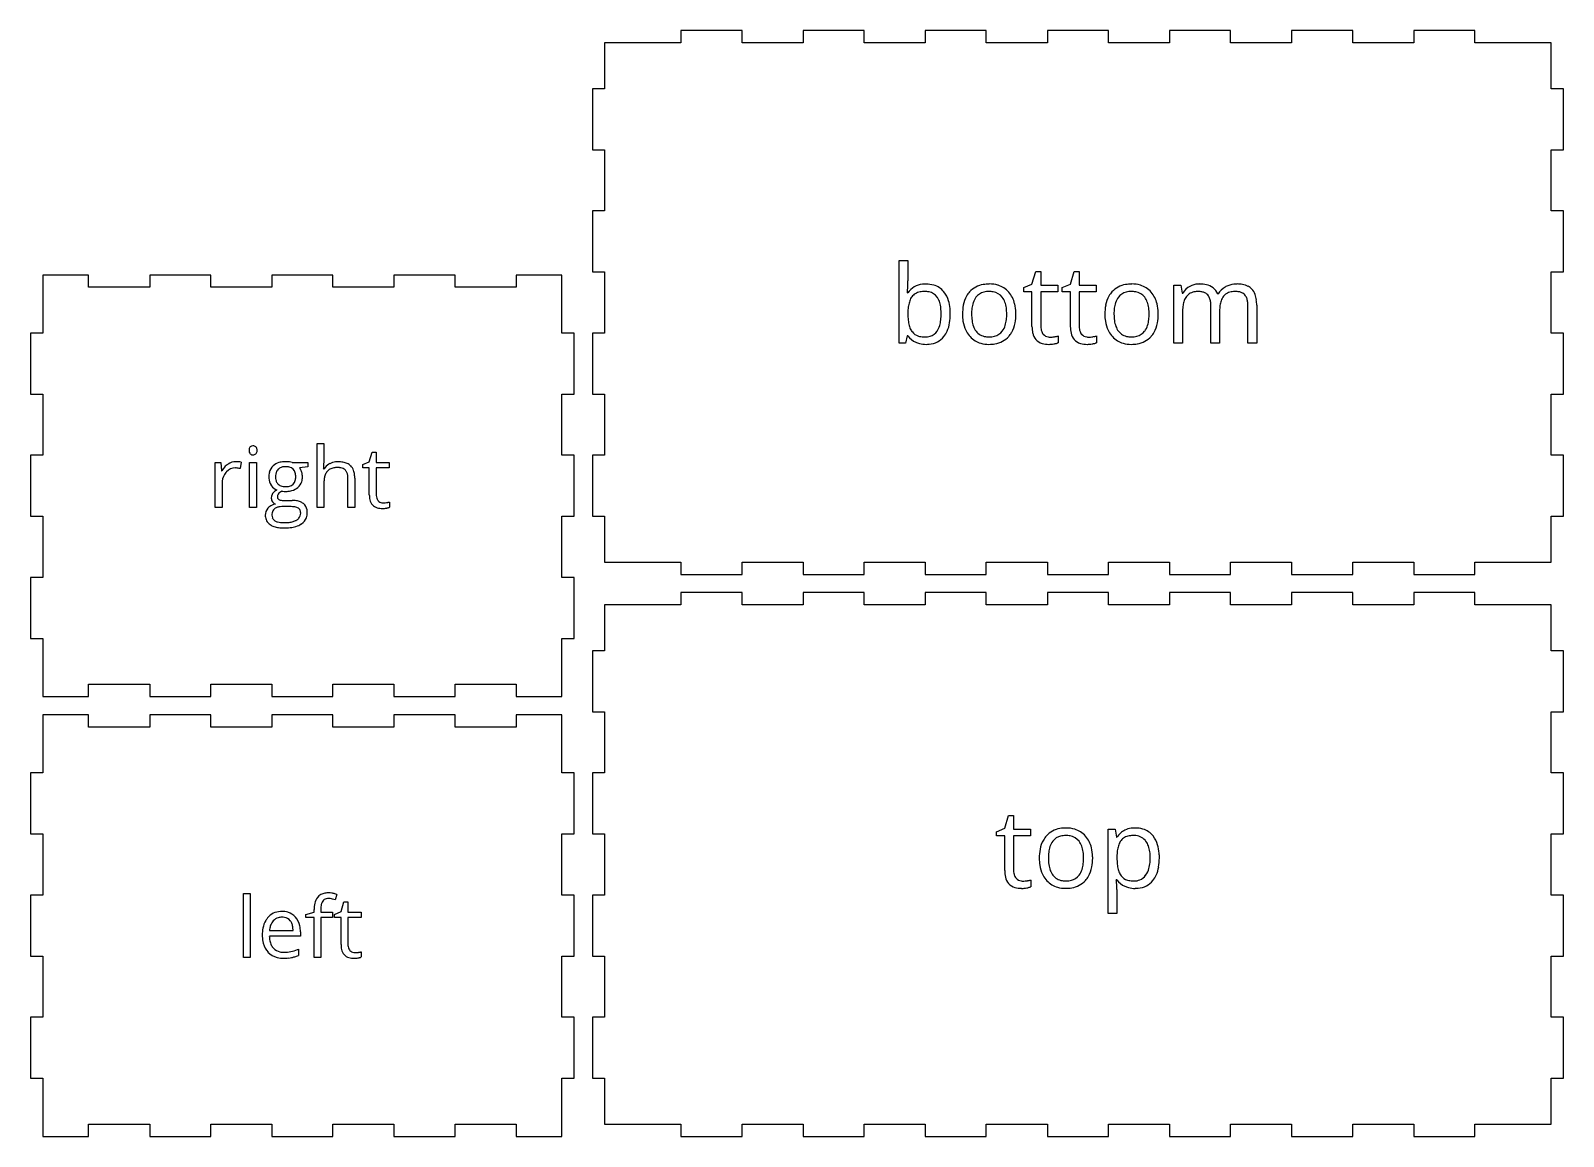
# Model space of a CAD drawing. Header units: millimetres. Extents: x 0 to 413, y 3 to 184.
# Drawn here: x 162 to 413, y 3 to 184 of the extents above; entities that cross this region are included whole.
import ezdxf

# ---------------------------------------------------------------- set-up
doc = ezdxf.new("R2010")
doc.units = ezdxf.units.MM

msp = doc.modelspace()

# ---------------------------------------------------------------- linework, layer by layer
at = {"layer": 'bottom_labelLayer'}
for p, q in [((304.22, 132.83), (304.22, 146.35)), ((304.22, 146.35), (305.66, 146.35)), ((305.66, 146.35), (305.66, 143.06)), ((325.98, 142.52), (326.59, 144.56)), ((326.59, 144.56), (327.42, 144.56)), ((327.42, 144.56), (327.42, 142.35)), ((332.27, 142.52), (332.87, 144.56)), ((332.87, 144.56), (333.71, 144.56)), ((333.71, 144.56), (333.71, 142.35)), ((305.59, 141.08), (305.66, 141.08)), ((324.62, 141.93), (325.98, 142.52)), ((324.62, 141.23), (324.62, 141.93)), ((325.98, 141.23), (324.62, 141.23)), ((325.98, 135.56), (325.98, 141.23)), ((327.42, 142.35), (330.19, 142.35)), ((330.19, 141.23), (327.42, 141.23)), ((327.42, 141.23), (327.42, 135.62)), ((330.19, 142.35), (330.19, 141.23)), ((330.9, 141.93), (332.27, 142.52)), ((330.9, 141.23), (330.9, 141.93)), ((332.27, 141.23), (330.9, 141.23)), ((332.27, 135.56), (332.27, 141.23)), ((333.71, 142.35), (336.47, 142.35)), ((336.47, 141.23), (333.71, 141.23)), ((333.71, 141.23), (333.71, 135.62)), ((336.47, 142.35), (336.47, 141.23)), ((349.2, 132.83), (349.2, 142.35)), ((349.2, 142.35), (350.37, 142.35)), ((350.37, 142.35), (350.6, 141.05)), ((350.6, 141.05), (350.67, 141.05)), ((356.41, 140.91), (356.48, 140.91)), ((355.26, 132.83), (355.26, 139.02)), ((356.71, 138.14), (356.71, 132.83)), ((361.34, 132.83), (361.34, 139.02)), ((362.78, 139.04), (362.78, 132.83)), ((350.64, 137.82), (350.64, 132.83)), ((305.56, 134.05), (305.25, 132.83)), ((305.66, 134.05), (305.56, 134.05)), ((330.26, 134.02), (330.26, 132.91)), ((336.54, 134.02), (336.54, 132.91)), ((305.25, 132.83), (304.22, 132.83)), ((350.64, 132.83), (349.2, 132.83)), ((356.71, 132.83), (355.26, 132.83)), ((362.78, 132.83), (361.34, 132.83))]:
    msp.add_line(p, q, dxfattribs=at)
for centre, radius, start, end in [((287.68, 142.5), 17.97, 355.4712, 355.6529), ((283.95, 142.76), 21.7, 355.7239, 358.1259), ((275.58, 143.04), 30.08, 358.1123, 0.0484), ((308.35, 139.21), 3.28, 95.1835, 145.1109), ((307.83, 139.28), 1.92, 120.1403, 142.4249), ((308.11, 138.76), 2.51, 100.4469, 119.6701), ((308.41, 137.25), 4.05, 89.5731, 100.7324), ((308.64, 137.58), 4.93, 89.8743, 96.8145), ((308.46, 137.96), 3.34, 78.6781, 90.375), ((308.69, 138.1), 4.41, 74.2393, 90.5624), ((308.75, 139.16), 2.1, 35.5408, 79.8011), ((308.99, 139.17), 3.3, 38.5631, 74.067), ((308.24, 138.58), 4.25, 16.4709, 38.4075), ((318.73, 138.57), 3.99, 138.1759, 150.2288), ((318.6, 138.67), 3.82, 99.1759, 137.9833), ((318.63, 138.96), 2.3, 103.4685, 142.3119), ((318.97, 136.92), 5.6, 89.7326, 100.076), ((318.92, 137.87), 3.43, 89.4806, 103.8805), ((318.97, 137.66), 3.64, 79.3454, 90.3175), ((319.04, 137.68), 4.85, 73.5223, 90.5692), ((319.25, 138.9), 2.37, 37.9578, 80.4006), ((319.33, 138.71), 3.78, 41.1446, 73.2134), ((318.78, 138.24), 4.49, 13.5014, 41.0703), ((342.05, 138.57), 3.99, 138.1759, 150.2288), ((341.92, 138.67), 3.82, 99.1759, 137.9833), ((341.95, 138.96), 2.3, 103.4685, 142.3119), ((342.29, 136.92), 5.6, 89.7326, 100.076), ((342.24, 137.87), 3.43, 89.4806, 103.8805), ((342.29, 137.66), 3.64, 79.3454, 90.3175), ((342.36, 137.68), 4.85, 73.5223, 90.5692), ((342.57, 138.9), 2.37, 37.9578, 80.4006), ((342.65, 138.71), 3.78, 41.1446, 73.2134), ((342.1, 138.24), 4.49, 13.5014, 41.0703), ((353.12, 139.61), 2.84, 117.1209, 149.5424), ((352.77, 139.33), 1.89, 123.7021, 142.3022), ((352.95, 139), 2.27, 101.1546, 123.0656), ((353.41, 139.1), 3.43, 93.8343, 117.5072), ((353.23, 137.72), 3.58, 89.5573, 101.4832), ((353.49, 138.39), 4.14, 89.9662, 94.2831), ((353.26, 137.92), 3.38, 85.5238, 90.0794), ((353.54, 137.8), 4.72, 77.5572, 90.5513), ((353.36, 138.9), 2.39, 72.3601, 85.9562), ((353.64, 139.74), 1.51, 41.0611, 72.8994), ((353.97, 139.69), 2.79, 52.7027, 78.0054), ((353.44, 139.61), 1.74, 20.7071, 40.0218), ((354.13, 139.98), 2.46, 22.2098, 51.4971), ((359.09, 139.41), 3.01, 119.4042, 150.1829), ((358.82, 139.31), 1.91, 122.3597, 140.2884), ((359.43, 138.9), 3.62, 118.2583, 120.0631), ((359.43, 138.87), 3.65, 95.8635, 117.9693), ((359.03, 138.93), 2.35, 101.0032, 121.7841), ((359.31, 137.59), 3.71, 89.5621, 101.2962), ((359.55, 137.97), 4.55, 89.9197, 96.2617), ((359.34, 137.95), 3.35, 85.8145, 90.0686), ((359.59, 137.51), 5.02, 79.9361, 90.3804), ((359.43, 138.9), 2.39, 72.6395, 86.2568), ((359.71, 139.73), 1.52, 41.0408, 73.1792), ((359.92, 139.32), 3.17, 62.9723, 80.1665), ((359.52, 139.61), 1.74, 20.7071, 40.0218), ((360.27, 140.04), 2.38, 44.229, 62.6229), ((360.17, 139.99), 2.48, 19.5612, 43.3161), ((358.66, 139.42), 4.1, 7.5042, 19.9646), ((316.78, 137.61), 11.12, 177.6177, 180.0425), ((313.43, 137.78), 7.77, 171.0668, 177.8457), ((310.22, 138.29), 4.51, 160.8926, 171.2334), ((308.29, 138.98), 2.47, 143.3382, 161.256), ((308.51, 139), 2.39, 32.7035, 35.5242), ((307.87, 138.63), 3.14, 15.7779, 32.0151), ((305.8, 138.02), 5.29, 6.1649, 16.0396), ((302.59, 137.65), 8.52, 359.7681, 6.3095), ((306.07, 137.91), 6.52, 5.1339, 16.7973), ((303.35, 137.62), 9.26, 359.8779, 5.4094), ((322.09, 137.65), 7.49, 169.2443, 180.3881), ((319.54, 138.15), 4.9, 150.7111, 169.4695), ((323.71, 137.63), 7.62, 173.0086, 180.2464), ((320.96, 137.98), 4.85, 162.0653, 173.1675), ((319.19, 138.57), 2.98, 142.9026, 162.375), ((318.76, 138.55), 2.97, 20.0257, 37.435), ((317.29, 138.01), 4.54, 7.744, 20.069), ((314.65, 137.63), 7.2, 359.7076, 7.8973), ((316.69, 137.69), 6.66, 1.1277, 13.88), ((345.41, 137.65), 7.49, 169.2443, 180.3881), ((342.86, 138.15), 4.9, 150.7111, 169.4695), ((347.03, 137.63), 7.62, 173.0086, 180.2464), ((344.28, 137.98), 4.85, 162.0653, 173.1675), ((342.51, 138.57), 2.98, 142.9026, 162.375), ((342.08, 138.55), 2.97, 20.0257, 37.435), ((340.61, 138.01), 4.54, 7.744, 20.069), ((337.97, 137.63), 7.2, 359.7076, 7.8973), ((340.01, 137.69), 6.66, 1.1277, 13.88), ((357.89, 137.95), 7.25, 171.3042, 178.3501), ((360.68, 137.83), 10.04, 178.0976, 180.0254), ((354.97, 138.41), 4.29, 161.0235, 171.4469), ((353.2, 139.03), 2.42, 143.077, 161.3914), ((352.57, 139.28), 2.67, 7.9865, 20.795), ((351.01, 139.04), 4.26, 359.6948, 8.1471), ((363.05, 138.18), 6.34, 172.3777, 180.1829), ((364.76, 138.14), 8.06, 179.8947, 180.0001), ((360.64, 138.51), 3.91, 160.8732, 172.5272), ((359.2, 139.02), 2.38, 140.9765, 161.17), ((358.65, 139.28), 2.67, 7.9865, 20.795), ((357.08, 139.04), 4.26, 359.6948, 8.1471), ((356.16, 139.07), 6.62, 359.7107, 7.6907), ((315.2, 137.56), 9.54, 179.7763, 185.7075), ((311.44, 137.17), 5.76, 185.5925, 194.2051), ((309.03, 136.55), 3.27, 193.943, 208.0218), ((307.69, 136.65), 3.31, 326.7105, 343.6662), ((305.76, 137.24), 5.33, 343.4171, 353.6369), ((302.84, 137.58), 8.27, 353.4935, 0.2206), ((307.1, 137.05), 5.47, 335.8306, 350.8255), ((304.15, 137.55), 8.46, 350.6563, 0.338), ((321.81, 137.57), 7.22, 179.7745, 189.0933), ((319.96, 137.25), 5.34, 188.9102, 205.3171), ((323.4, 137.56), 7.31, 179.706, 187.9161), ((320.72, 137.17), 4.6, 187.7639, 200.0977), ((319.24, 136.63), 3.03, 200.0846, 216.9132), ((318.65, 136.67), 3.1, 323.0089, 342.6391), ((316.87, 137.25), 4.96, 342.3616, 353.7538), ((314.25, 137.57), 7.6, 353.5363, 0.2014), ((318.41, 137.05), 4.89, 330.2507, 349.4116), ((315.9, 137.55), 7.45, 349.1762, 0.3863), ((314.88, 137.6), 8.47, 359.9919, 1.5419), ((330.52, 135.51), 4.54, 179.3551, 192.8478), ((330.33, 135.61), 2.91, 179.6417, 189.7506), ((336.8, 135.51), 4.54, 179.3551, 192.8478), ((336.61, 135.61), 2.91, 179.6417, 189.7506), ((345.13, 137.57), 7.22, 179.7745, 189.0933), ((343.28, 137.25), 5.34, 188.9102, 205.3171), ((346.72, 137.56), 7.31, 179.706, 187.9161), ((344.04, 137.17), 4.6, 187.7639, 200.0977), ((342.56, 136.63), 3.03, 200.0846, 216.9132), ((341.96, 136.67), 3.1, 323.0089, 342.6391), ((340.19, 137.25), 4.96, 342.3616, 353.7538), ((337.57, 137.57), 7.6, 353.5363, 0.2014), ((341.72, 137.05), 4.89, 330.2507, 349.4116), ((339.22, 137.55), 7.45, 349.1762, 0.3863), ((338.2, 137.6), 8.47, 359.9919, 1.5419), ((308.26, 135.91), 3.2, 215.585, 245.8362), ((308.06, 136.05), 2.18, 208.5537, 217.5605), ((307.98, 136.02), 2.09, 218.1691, 253.8047), ((308.36, 137.21), 3.35, 253.1383, 266.8483), ((308.47, 138.5), 4.64, 266.3776, 270.0511), ((308.51, 136.74), 2.88, 269.3869, 285.8631), ((308.89, 136.08), 3.42, 274.064, 321.4081), ((308.72, 135.96), 2.07, 286.0163, 326.8497), ((308.39, 136.49), 4.06, 321.3161, 335.5436), ((319.41, 137.03), 4.74, 205.656, 208.4461), ((318.7, 136.59), 3.91, 207.7947, 238.6758), ((318.75, 136.69), 4.02, 238.8116, 253.2428), ((318.7, 136.25), 2.36, 217.301, 261.7099), ((318.95, 137.44), 3.58, 260.5033, 270.2477), ((319, 137.21), 3.35, 269.4482, 284.7256), ((319.27, 136.23), 2.33, 284.5662, 322.6334), ((319.32, 136.53), 3.85, 278.8959, 317.9979), ((319.18, 136.65), 4.02, 318.144, 329.7566), ((328.24, 134.9), 2.18, 190.3818, 253.8772), ((329.3, 135.42), 1.86, 189.5479, 205.7874), ((328.88, 135.23), 1.4, 206.1295, 221.4084), ((328.84, 135.19), 1.34, 221.5949, 262.3505), ((328.95, 135.77), 1.93, 261.3266, 270.1914), ((328.96, 138.58), 4.74, 269.8803, 278.3028), ((329.01, 138.21), 4.36, 278.4154, 279.0084), ((328.48, 141.61), 7.8, 278.959, 280.5105), ((328.98, 138.89), 5.04, 280.4848, 282.6268), ((329.43, 136.92), 3.02, 282.5877, 285.5794), ((329.65, 136.09), 2.16, 285.7236, 286.2568), ((334.52, 134.9), 2.18, 190.3818, 253.8772), ((335.59, 135.42), 1.86, 189.5479, 205.7874), ((335.17, 135.23), 1.4, 206.1295, 221.4084), ((335.12, 135.19), 1.34, 221.5949, 262.3505), ((335.23, 135.77), 1.93, 261.3266, 270.1914), ((335.25, 138.58), 4.74, 269.8803, 278.3028), ((335.29, 138.21), 4.36, 278.4154, 279.0084), ((334.76, 141.61), 7.8, 278.959, 280.5105), ((335.27, 138.89), 5.04, 280.4848, 282.6268), ((335.71, 136.92), 3.02, 282.5877, 285.5794), ((335.94, 136.09), 2.16, 285.7236, 286.2568), ((342.73, 137.03), 4.74, 205.656, 208.4461), ((342.01, 136.59), 3.91, 207.7947, 238.6758), ((342.06, 136.69), 4.02, 238.8116, 253.2428), ((342.02, 136.25), 2.36, 217.301, 261.7099), ((342.27, 137.44), 3.58, 260.5033, 270.2477), ((342.32, 137.21), 3.35, 269.4482, 284.7256), ((342.58, 136.23), 2.33, 284.5662, 322.6334), ((342.64, 136.53), 3.85, 278.8959, 317.9979), ((342.5, 136.65), 4.02, 318.144, 329.7566), ((308.5, 136.47), 3.81, 245.9802, 255.5456), ((308.63, 137.03), 4.38, 255.7755, 270.3185), ((308.66, 137.54), 4.89, 269.9226, 275.5482), ((318.9, 137.28), 4.63, 253.5437, 270.4182), ((318.96, 138.25), 5.6, 269.7503, 279.8033), ((328.69, 136.42), 3.77, 253.7848, 270.8853), ((328.75, 136.35), 3.7, 270.0029, 270.7608), ((328.72, 137.15), 4.5, 270.8933, 275.5484), ((328.56, 138.9), 6.25, 275.526, 279.2939), ((328.71, 138.05), 5.4, 279.1863, 280.1143), ((328.95, 136.74), 4.06, 280.0069, 283.3736), ((329.31, 135.23), 2.51, 283.307, 288.1198), ((329.65, 134.2), 1.42, 287.9888, 295.3049), ((334.97, 136.42), 3.77, 253.7848, 270.8853), ((335.03, 136.35), 3.7, 270.0029, 270.7608), ((335.01, 137.15), 4.5, 270.8933, 275.5484), ((334.84, 138.9), 6.25, 275.526, 279.2939), ((334.99, 138.05), 5.4, 279.1863, 280.1143), ((335.23, 136.74), 4.06, 280.0069, 283.3736), ((335.59, 135.23), 2.51, 283.307, 288.1198), ((335.94, 134.2), 1.42, 287.9888, 295.3049), ((342.22, 137.28), 4.63, 253.5437, 270.4182), ((342.28, 138.25), 5.6, 269.7503, 279.8033)]:
    msp.add_arc(centre, radius, start, end, dxfattribs=at)
at = {"layer": 'bottom_outsideCutPath'}
for p, q in [((278.5, 184), (268.5, 184)), ((268.5, 184), (268.5, 182)), ((278.5, 182), (278.5, 184)), ((298.5, 184), (288.5, 184)), ((288.5, 184), (288.5, 182)), ((298.5, 182), (298.5, 184)), ((318.5, 184), (308.5, 184)), ((308.5, 184), (308.5, 182)), ((318.5, 182), (318.5, 184)), ((338.5, 184), (328.5, 184)), ((328.5, 184), (328.5, 182)), ((338.5, 182), (338.5, 184)), ((358.5, 184), (348.5, 184)), ((348.5, 184), (348.5, 182)), ((358.5, 182), (358.5, 184)), ((378.5, 184), (368.5, 184)), ((368.5, 184), (368.5, 182)), ((378.5, 182), (378.5, 184)), ((398.5, 184), (388.5, 184)), ((388.5, 184), (388.5, 182)), ((398.5, 182), (398.5, 184)), ((256, 182), (256, 174.5)), ((258.5, 182), (256, 182)), ((268.5, 182), (258.5, 182)), ((288.5, 182), (278.5, 182)), ((308.5, 182), (298.5, 182)), ((328.5, 182), (318.5, 182)), ((348.5, 182), (338.5, 182)), ((368.5, 182), (358.5, 182)), ((388.5, 182), (378.5, 182)), ((411, 182), (398.5, 182)), ((411, 174.5), (411, 182)), ((256, 174.5), (254, 174.5)), ((254, 174.5), (254, 164.5)), ((413, 174.5), (411, 174.5)), ((413, 164.5), (413, 174.5)), ((254, 164.5), (256, 164.5)), ((256, 164.5), (256, 154.5)), ((411, 154.5), (411, 164.5)), ((411, 164.5), (413, 164.5)), ((256, 154.5), (254, 154.5)), ((254, 154.5), (254, 144.5)), ((413, 154.5), (411, 154.5)), ((413, 144.5), (413, 154.5)), ((254, 144.5), (256, 144.5)), ((256, 144.5), (256, 134.5)), ((411, 134.5), (411, 144.5)), ((411, 144.5), (413, 144.5)), ((256, 134.5), (254, 134.5)), ((254, 134.5), (254, 124.5)), ((413, 134.5), (411, 134.5)), ((413, 124.5), (413, 134.5)), ((254, 124.5), (256, 124.5)), ((256, 124.5), (256, 114.5)), ((411, 114.5), (411, 124.5)), ((411, 124.5), (413, 124.5)), ((256, 114.5), (254, 114.5)), ((254, 114.5), (254, 104.5)), ((413, 114.5), (411, 114.5)), ((413, 104.5), (413, 114.5)), ((254, 104.5), (256, 104.5)), ((256, 104.5), (256, 97)), ((411, 97), (411, 104.5)), ((411, 104.5), (413, 104.5)), ((256, 97), (268.5, 97)), ((268.5, 97), (268.5, 95)), ((278.5, 95), (278.5, 97)), ((278.5, 97), (288.5, 97)), ((288.5, 97), (288.5, 95)), ((298.5, 95), (298.5, 97)), ((298.5, 97), (308.5, 97)), ((308.5, 97), (308.5, 95)), ((318.5, 95), (318.5, 97)), ((318.5, 97), (328.5, 97)), ((328.5, 97), (328.5, 95)), ((338.5, 95), (338.5, 97)), ((338.5, 97), (348.5, 97)), ((348.5, 97), (348.5, 95)), ((358.5, 95), (358.5, 97)), ((358.5, 97), (368.5, 97)), ((368.5, 97), (368.5, 95)), ((378.5, 95), (378.5, 97)), ((378.5, 97), (388.5, 97)), ((388.5, 97), (388.5, 95)), ((398.5, 95), (398.5, 97)), ((398.5, 97), (408.5, 97)), ((408.5, 97), (411, 97)), ((268.5, 95), (278.5, 95)), ((288.5, 95), (298.5, 95)), ((308.5, 95), (318.5, 95)), ((328.5, 95), (338.5, 95)), ((348.5, 95), (358.5, 95)), ((368.5, 95), (378.5, 95)), ((388.5, 95), (398.5, 95))]:
    msp.add_line(p, q, dxfattribs=at)
at = {"layer": 'left_labelLayer'}
for p, q in [((196.85, 32.29), (196.85, 42.77)), ((196.85, 42.77), (197.97, 42.77)), ((197.97, 42.77), (197.97, 32.29)), ((212.16, 42.61), (211.87, 41.71)), ((212.84, 39.81), (213.31, 41.38)), ((213.31, 41.38), (213.96, 41.38)), ((213.96, 41.38), (213.96, 39.67)), ((207.09, 39.31), (208.41, 39.71)), ((207.09, 38.8), (207.09, 39.31)), ((208.41, 38.8), (207.09, 38.8)), ((208.41, 39.71), (208.41, 40.12)), ((208.41, 32.29), (208.41, 38.8)), ((209.53, 40.15), (209.53, 39.67)), ((209.53, 39.67), (211.41, 39.67)), ((211.41, 38.8), (209.53, 38.8)), ((209.53, 38.8), (209.53, 32.29)), ((211.41, 39.67), (211.41, 38.8)), ((211.78, 39.34), (212.84, 39.81)), ((211.78, 38.8), (211.78, 39.34)), ((212.84, 38.8), (211.78, 38.8)), ((212.84, 34.41), (212.84, 38.8)), ((213.96, 39.67), (216.1, 39.67)), ((216.1, 38.8), (213.96, 38.8)), ((213.96, 38.8), (213.96, 34.46)), ((216.1, 39.67), (216.1, 38.8)), ((206.17, 35.78), (201.09, 35.78)), ((201.11, 36.69), (204.97, 36.69)), ((206.17, 36.49), (206.17, 35.78)), ((205.86, 33.63), (205.86, 32.63)), ((216.15, 33.21), (216.15, 32.36)), ((197.97, 32.29), (196.85, 32.29)), ((209.53, 32.29), (208.41, 32.29))]:
    msp.add_line(p, q, dxfattribs=at)
for centre, radius, start, end in [((210.46, 40.85), 1.96, 98.2552, 139.6203), ((210.77, 39.45), 3.4, 89.6697, 99.9315), ((210.77, 39.25), 3.6, 81.5641, 89.7018), ((210.52, 37.48), 5.39, 75.974, 81.6565), ((210.08, 35.68), 7.24, 73.2964, 76.0946), ((212.94, 40.18), 4.53, 167.5776, 180.6587), ((210.81, 40.67), 2.34, 141.7434, 168.2322), ((213.36, 40.22), 3.83, 171.6528, 178.4383), ((214.81, 40.15), 5.28, 178.1973, 180.0231), ((211.83, 40.45), 2.29, 161.8438, 171.7847), ((210.89, 40.76), 1.29, 145.0689, 162.1802), ((210.62, 40.94), 0.969, 102.7677, 144.338), ((210.76, 40.42), 1.51, 89.4859, 103.4197), ((210.76, 39.52), 2.41, 83.0761, 89.7926), ((210.61, 38.34), 3.6, 76.5183, 83.0217), ((210.19, 36.55), 5.43, 71.9614, 76.5918), ((203.88, 36.35), 3.92, 149.4071, 169.1854), ((203.35, 36.63), 3.31, 140.1056, 148.9067), ((203.02, 36.94), 2.87, 92.4763, 140.5386), ((203.38, 36.82), 2.21, 138.0995, 160.5866), ((203, 37.15), 1.7, 106.4657, 137.9176), ((203.13, 36.67), 2.2, 89.4422, 106.2089), ((203.17, 35.85), 3.95, 89.9639, 93.9177), ((203.17, 36.57), 2.3, 79.6469, 90.291), ((203.2, 36.4), 3.41, 74.2126, 90.545), ((203.33, 37.32), 1.53, 40.0823, 80.6243), ((203.41, 37.19), 2.59, 41.2065, 74.0233), ((203.17, 37.2), 1.73, 23.4822, 39.7072), ((202.52, 36.93), 2.43, 8.7342, 23.2772), ((203.01, 36.84), 3.13, 11.5994, 41.1496), ((205.8, 35.96), 5.87, 168.9539, 180.3843), ((206.32, 35.92), 6.39, 179.9887, 181.7992), ((204.88, 35.84), 4.95, 181.3574, 194.492), ((205.57, 35.87), 4.49, 181.1447, 190.8007), ((205.32, 36.3), 4.23, 172.1545, 174.7616), ((204.36, 36.46), 3.25, 160.3353, 172.5315), ((201.16, 36.71), 3.81, 359.6745, 8.9224), ((201.62, 36.52), 4.55, 359.6148, 12.0337), ((203.28, 35.4), 3.29, 194.0877, 223.0538), ((203.1, 35.27), 3.08, 223.5466, 256.1957), ((203.99, 35.56), 2.88, 190.6006, 206.0275), ((203.29, 35.22), 2.1, 206.295, 222.5558), ((203.23, 35.19), 2.03, 223.0645, 258.1401), ((203.47, 36.21), 3.08, 257.5312, 270.432), ((203.48, 39.04), 5.91, 270.1984, 292.209), ((203.18, 38.79), 6.72, 287.9023, 293.4861), ((203.19, 39.85), 6.77, 291.8256, 293.1613), ((216.35, 34.37), 3.52, 179.3551, 192.8477), ((214.59, 33.89), 1.69, 190.3818, 253.8772), ((216.21, 34.44), 2.25, 179.6417, 189.7506), ((215.41, 34.3), 1.44, 189.548, 205.7873), ((215.09, 34.15), 1.08, 206.1294, 221.4084), ((215.05, 34.12), 1.04, 221.5949, 262.3505), ((215.14, 34.57), 1.5, 261.3267, 270.1914), ((215.15, 36.75), 3.67, 269.8804, 278.3028), ((215.18, 36.47), 3.39, 278.4161, 279.0076), ((214.77, 39.1), 6.05, 278.959, 280.5103), ((215.17, 36.99), 3.91, 280.4847, 282.6269), ((215.51, 35.46), 2.34, 282.5878, 285.5795), ((215.68, 34.83), 1.68, 285.7246, 286.2555), ((203.42, 36.5), 4.35, 256.0088, 270.4848), ((203.46, 41.27), 9.11, 269.9669, 271.9932), ((203.55, 39.07), 6.91, 271.912, 275.9727), ((203.79, 36.86), 4.7, 275.9055, 281.6604), ((203.67, 37.29), 5.14, 281.9936, 287.8851), ((214.93, 35.07), 2.92, 253.7848, 270.8853), ((214.98, 35.02), 2.87, 270.0035, 270.7603), ((214.96, 35.64), 3.49, 270.8933, 275.5484), ((214.83, 37), 4.85, 275.5261, 279.2939), ((214.95, 36.34), 4.18, 279.1862, 280.1145), ((215.14, 35.32), 3.15, 280.007, 283.3735), ((215.42, 34.15), 1.95, 283.307, 288.1197), ((215.68, 33.35), 1.1, 287.9888, 295.3048)]:
    msp.add_arc(centre, radius, start, end, dxfattribs=at)
at = {"layer": 'left_outsideCutPath'}
for p, q in [((164, 72), (164, 62.5)), ((171.5, 72), (164, 72)), ((171.5, 70), (171.5, 72)), ((191.5, 72), (181.5, 72)), ((181.5, 72), (181.5, 70)), ((191.5, 70), (191.5, 72)), ((211.5, 72), (201.5, 72)), ((201.5, 72), (201.5, 70)), ((211.5, 70), (211.5, 72)), ((231.5, 72), (221.5, 72)), ((221.5, 72), (221.5, 70)), ((231.5, 70), (231.5, 72)), ((249, 72), (241.5, 72)), ((241.5, 72), (241.5, 70)), ((249, 62.5), (249, 72)), ((181.5, 70), (171.5, 70)), ((201.5, 70), (191.5, 70)), ((221.5, 70), (211.5, 70)), ((241.5, 70), (231.5, 70)), ((164, 62.5), (162, 62.5)), ((162, 62.5), (162, 52.5)), ((251, 62.5), (249, 62.5)), ((251, 52.5), (251, 62.5)), ((162, 52.5), (164, 52.5)), ((164, 52.5), (164, 42.5)), ((249, 42.5), (249, 52.5)), ((249, 52.5), (251, 52.5)), ((164, 42.5), (162, 42.5)), ((162, 42.5), (162, 32.5)), ((251, 42.5), (249, 42.5)), ((251, 32.5), (251, 42.5)), ((162, 32.5), (164, 32.5)), ((164, 32.5), (164, 22.5)), ((249, 22.5), (249, 32.5)), ((249, 32.5), (251, 32.5)), ((164, 22.5), (162, 22.5)), ((162, 22.5), (162, 12.5)), ((251, 22.5), (249, 22.5)), ((251, 12.5), (251, 22.5)), ((162, 12.5), (164, 12.5)), ((164, 12.5), (164, 3)), ((249, 3), (249, 12.5)), ((249, 12.5), (251, 12.5)), ((164, 3), (171.5, 3)), ((171.5, 3), (171.5, 5)), ((171.5, 5), (181.5, 5)), ((181.5, 5), (181.5, 3)), ((181.5, 3), (191.5, 3)), ((191.5, 3), (191.5, 5)), ((191.5, 5), (201.5, 5)), ((201.5, 5), (201.5, 3)), ((201.5, 3), (211.5, 3)), ((211.5, 3), (211.5, 5)), ((211.5, 5), (221.5, 5)), ((221.5, 5), (221.5, 3)), ((221.5, 3), (231.5, 3)), ((231.5, 3), (231.5, 5)), ((231.5, 5), (241.5, 5)), ((241.5, 5), (241.5, 3)), ((241.5, 3), (249, 3))]:
    msp.add_line(p, q, dxfattribs=at)
at = {"layer": 'right_labelLayer'}
for p, q in [((208.91, 105.92), (208.91, 116.4)), ((208.91, 116.4), (210.03, 116.4)), ((210.03, 116.4), (210.03, 113.23)), ((192.22, 105.92), (192.22, 113.3)), ((192.22, 113.3), (193.15, 113.3)), ((193.15, 113.3), (193.28, 111.93)), ((196.48, 113.35), (196.32, 112.32)), ((197.86, 105.92), (197.86, 113.3)), ((197.86, 113.3), (198.98, 113.3)), ((198.98, 113.3), (198.98, 105.92)), ((204.84, 113.3), (207.39, 113.3)), ((207.39, 113.3), (207.39, 112.59)), ((216.4, 112.97), (217.46, 113.44)), ((216.4, 112.43), (216.4, 112.97)), ((217.46, 113.44), (217.93, 115.01)), ((217.93, 115.01), (218.58, 115.01)), ((218.58, 115.01), (218.58, 113.3)), ((218.58, 113.3), (220.72, 113.3)), ((220.72, 113.3), (220.72, 112.43)), ((193.28, 111.93), (193.33, 111.93)), ((207.39, 112.59), (206.02, 112.43)), ((209.97, 112.28), (210.04, 112.28)), ((213.96, 105.92), (213.96, 110.69)), ((215.08, 110.73), (215.08, 105.92)), ((217.46, 112.43), (216.4, 112.43)), ((217.46, 108.04), (217.46, 112.43)), ((220.72, 112.43), (218.58, 112.43)), ((218.58, 112.43), (218.58, 108.09)), ((193.34, 109.88), (193.34, 105.92)), ((210.03, 109.78), (210.03, 105.92)), ((193.34, 105.92), (192.22, 105.92)), ((198.98, 105.92), (197.86, 105.92)), ((204.45, 106.08), (203.11, 106.08)), ((203.5, 107.09), (204.81, 107.09)), ((210.03, 105.92), (208.91, 105.92)), ((215.08, 105.92), (213.96, 105.92)), ((220.78, 106.84), (220.78, 105.98))]:
    msp.add_line(p, q, dxfattribs=at)
for centre, radius, start, end in [((199, 115.31), 1.24, 170.8452, 180.3545), ((198.54, 115.39), 0.769, 155.968, 171.0516), ((198.31, 115.49), 0.523, 133.7879, 155.9172), ((198.4, 115.39), 0.647, 92.6446, 133.4711), ((198.42, 115.19), 0.854, 89.969, 93.7643), ((198.43, 115.38), 0.659, 46.3708, 90.8879), ((198.5, 115.45), 0.565, 17.7252, 46.4474), ((198.19, 115.35), 0.888, 4.9428, 18.1901), ((195.94, 110.66), 2.89, 124.2322, 139.4161), ((195.58, 111.21), 2.23, 89.6797, 124.4406), ((195.61, 108.3), 5.14, 84.9923, 90.1281), ((195.73, 109.68), 3.75, 78.4892, 85.0266), ((199.08, 115.3), 1.32, 179.8805, 185.3687), ((198.68, 115.25), 0.911, 184.9926, 198.2041), ((198.36, 115.15), 0.577, 197.7934, 224.8942), ((198.4, 115.18), 0.628, 225.1301, 249.9002), ((198.42, 115.26), 0.711, 250.5, 270.5978), ((198.43, 115.21), 0.653, 269.1788, 314.2807), ((198.51, 115.13), 0.546, 313.6154, 332.2677), ((198.35, 115.22), 0.729, 332.6323, 350.0705), ((197.93, 115.29), 1.16, 349.8345, 0.3891), ((197.8, 115.3), 1.28, 359.8847, 5.318), ((203.31, 111), 2.38, 106.2189, 131.5378), ((203.67, 109.83), 3.61, 93.633, 106.5409), ((203.79, 108.5), 4.94, 89.938, 94.0268), ((203.81, 109.15), 4.29, 82.5852, 90.1849), ((203.94, 110.16), 3.27, 74.0089, 82.5694), ((199.97, 113.21), 10.06, 357.8674, 0.0683), ((211.94, 111.09), 2.23, 119.8316, 147.9726), ((212.21, 110.68), 2.73, 116.6658, 120.4184), ((212.26, 110.54), 2.87, 96.6652, 116.3783), ((212.37, 109.79), 3.63, 89.8928, 96.9959), ((212.4, 108.88), 4.54, 80.6863, 90.3537), ((212.68, 110.55), 2.85, 65.6023, 80.8844), ((213.02, 111.31), 2.02, 46.7401, 65.4131), ((196.62, 110.08), 3.78, 139.4139, 150.6033), ((195.91, 110.01), 2.55, 138.9576, 174.5422), ((195.98, 109.94), 2.65, 135.621, 138.8376), ((195.5, 110.48), 1.94, 89.6335, 137.0881), ((195.51, 109.79), 2.62, 87.3436, 89.9661), ((195.47, 108.99), 3.43, 81.5884, 87.1917), ((195.25, 107.5), 4.93, 77.4454, 81.636), ((204.24, 110.94), 3.23, 166.8196, 180.4839), ((203.83, 110.91), 2.82, 179.9759, 183.6207), ((203.32, 110.85), 2.31, 183.0161, 212.3123), ((203.16, 111.21), 2.13, 132.3288, 167.3341), ((205.05, 110.94), 2.94, 175.3394, 180.0864), ((204.29, 110.92), 2.18, 179.5618, 191.6529), ((204.2, 111.02), 2.09, 162.5912, 175.7343), ((203.53, 110.75), 1.41, 191.3555, 213.366), ((203.49, 111.26), 1.34, 135.584, 163.0016), ((203.44, 111.28), 1.29, 122.5211, 134.9967), ((203.56, 111.07), 1.53, 101.062, 121.9739), ((203.73, 110.27), 2.35, 89.5859, 101.3334), ((203.78, 110.19), 2.43, 76.1095, 90.7029), ((204.09, 111.31), 1.27, 13.9536, 77.6674), ((203, 110.99), 2.41, 359.1806, 15.0432), ((203.14, 110.93), 2.27, 345.4362, 0.7466), ((204.6, 111.3), 1.82, 29.4584, 38.3577), ((203.86, 110.88), 2.67, 23.1845, 29.5423), ((203.15, 110.56), 3.45, 21.2508, 23.3488), ((204.35, 111.04), 2.15, 6.8505, 20.9872), ((203.95, 110.93), 2.56, 342.565, 0.5958), ((203.75, 110.96), 2.76, 359.871, 7.0433), ((205.64, 112.89), 4.38, 351.9713, 354.9619), ((203.38, 113.08), 6.64, 354.9829, 357.8943), ((215.38, 109.86), 5.35, 171.3203, 178.3407), ((213.29, 110.19), 3.24, 160.1567, 171.5313), ((212, 110.67), 1.86, 140.6208, 160.5049), ((211.76, 110.84), 1.57, 118.4551, 139.6706), ((212, 110.36), 2.1, 100.1068, 118.0847), ((212.24, 109.1), 3.38, 89.5919, 100.3595), ((212.27, 109.52), 2.97, 84.0198, 90.1511), ((212.38, 110.47), 2, 71.0828, 84.3691), ((212.64, 111.17), 1.26, 43.3791, 71.5386), ((212.57, 111.14), 1.33, 22.7024, 42.342), ((211.97, 110.9), 1.98, 8.4932, 22.658), ((210.8, 110.71), 3.16, 359.6714, 8.6877), ((213.05, 111.38), 1.95, 19.2204, 45.7661), ((211.92, 110.97), 3.15, 6.4734, 19.6468), ((210.24, 110.75), 4.84, 359.7945, 6.7744), ((196.74, 109.88), 3.4, 173.6908, 180.0882), ((203.42, 110.92), 2.43, 212.4714, 215.8875), ((202.68, 107.53), 1.28, 161.7226, 180.4844), ((203.05, 110.62), 1.96, 215.1641, 247.4748), ((202.54, 107.57), 1.13, 144.4963, 161.3351), ((202.92, 107.29), 1.6, 132.7259, 144.148), ((203.52, 106.65), 2.48, 125.2213, 132.8655), ((204.12, 105.81), 3.51, 121.2353, 125.3794), ((203.35, 110.65), 1.2, 213.9574, 227.7971), ((203.24, 107.68), 0.842, 147.5369, 180.2592), ((203.52, 107.5), 1.17, 128.0882, 147.1401), ((203.51, 110.84), 1.45, 228.2621, 254.7341), ((204.03, 106.86), 1.99, 117.3935, 128.4095), ((203.67, 111.62), 3.04, 259.4964, 263.3903), ((203.71, 111.54), 2.17, 254.4016, 267.4349), ((203.73, 112.17), 3.59, 263.4837, 270.1272), ((203.77, 112.25), 2.88, 267.0154, 270.0322), ((203.74, 113.44), 4.86, 269.9691, 272.9312), ((203.8, 111.8), 2.44, 269.2257, 284.3773), ((203.82, 112.27), 3.69, 272.5335, 285.258), ((204.13, 110.64), 1.23, 282.7797, 346.4829), ((204.15, 111.11), 2.48, 284.9316, 310.6223), ((204.42, 110.8), 2.07, 310.6098, 342.0924), ((217.25, 109.78), 7.22, 178.108, 180.023), ((220.98, 108), 3.52, 179.3551, 192.8477), ((220.83, 108.07), 2.25, 179.6417, 189.7506), ((202.14, 104.69), 1.71, 138.3916, 181.0053), ((202.32, 104.53), 1.95, 113.8121, 138.3496), ((202.69, 107.52), 1.28, 179.9839, 182.9374), ((202.44, 107.49), 1.04, 182.1767, 215.3416), ((202.66, 103.79), 2.77, 102.2871, 114.1173), ((202.7, 104.83), 1.18, 130.7945, 169.0413), ((202.72, 107.69), 1.38, 215.4649, 217.1745), ((202.55, 107.55), 1.16, 216.5861, 245.4969), ((202.78, 104.72), 1.31, 117.2305, 130.5023), ((202.94, 104.39), 1.68, 99.8103, 116.8229), ((202.98, 107.67), 0.58, 179.2918, 198.3581), ((202.87, 107.65), 0.468, 199.2291, 239.5691), ((202.96, 107.77), 0.62, 238.2192, 239.846), ((203.03, 107.92), 0.785, 240.7303, 254.5027), ((203.1, 103.51), 2.57, 89.6435, 100.0209), ((203.25, 108.66), 1.55, 254.1637, 262.2123), ((203.42, 109.84), 2.75, 262.0556, 267.2083), ((203.5, 111.34), 4.26, 267.092, 270.0864), ((204.47, 98.97), 7.12, 86.5054, 90.1399), ((204.84, 102.51), 4.58, 81.5745, 90.306), ((204.65, 101.87), 4.21, 81.4173, 86.5756), ((204.95, 103.79), 2.26, 73.41, 81.5908), ((205.09, 104.15), 2.92, 68.3672, 81.7399), ((205.3, 104.94), 1.06, 58.9973, 73.8586), ((205.48, 105.25), 0.705, 31.5095, 58.0778), ((205.29, 105.15), 0.917, 10.6609, 30.9362), ((205.42, 104.99), 2.02, 52.188, 68.2501), ((205.65, 105.29), 1.64, 8.6201, 51.8982), ((204.84, 105.12), 2.46, 359.7431, 9.7326), ((219.21, 107.52), 1.69, 190.3818, 253.8772), ((220.04, 107.93), 1.44, 189.548, 205.7873), ((219.71, 107.78), 1.08, 206.1294, 221.4084), ((219.56, 108.7), 2.92, 253.7848, 270.8853), ((219.67, 107.75), 1.04, 221.5949, 262.3505), ((219.76, 108.2), 1.5, 261.3267, 270.1914), ((219.6, 108.65), 2.87, 270.0035, 270.7603), ((219.59, 109.27), 3.49, 270.8933, 275.5484), ((219.77, 110.38), 3.67, 269.8804, 278.3028), ((219.46, 110.62), 4.85, 275.5261, 279.2939), ((219.57, 109.97), 4.18, 279.1862, 280.1145), ((219.81, 110.1), 3.39, 278.4161, 279.0076), ((219.76, 108.95), 3.15, 280.007, 283.3735), ((219.39, 112.73), 6.05, 278.959, 280.5103), ((220.04, 107.78), 1.95, 283.307, 288.1197), ((219.79, 110.62), 3.91, 280.4847, 282.6269), ((220.13, 109.09), 2.34, 282.5878, 285.5795), ((220.3, 106.98), 1.1, 287.9888, 295.3048), ((220.3, 108.46), 1.68, 285.7246, 286.2555), ((202.79, 104.66), 2.36, 179.9784, 183.0227), ((202.24, 104.61), 1.81, 182.208, 207.7462), ((202.2, 104.62), 1.78, 208.9036, 236.4231), ((202.67, 105.29), 2.6, 235.9668, 251.2229), ((203.29, 104.69), 1.79, 168.2581, 180.382), ((202.63, 104.66), 1.12, 179.2208, 200.9355), ((202.49, 104.63), 0.988, 202.0287, 236.1458), ((202.69, 104.88), 1.31, 235.0634, 238.504), ((202.93, 105.3), 1.79, 239.1067, 254.4863), ((203.24, 106.38), 2.91, 254.2324, 263.4937), ((203.44, 108.04), 4.58, 263.4109, 270.1457), ((203.46, 109.02), 5.56, 269.9066, 270.0013), ((203.48, 110.98), 7.52, 269.7957, 275.3991), ((203.77, 108.09), 4.62, 275.2957, 283.3516), ((204.22, 106.2), 2.67, 283.1371, 295.8573), ((204.56, 105.46), 1.86, 296.4048, 301.8009), ((204.51, 106.07), 3.35, 286.2542, 302.528), ((204.7, 105.27), 1.63, 301.2231, 318.6238), ((205, 104.99), 1.22, 319.0765, 1.1407), ((204.71, 105.03), 1.51, 359.5461, 10.9904), ((204.86, 105.47), 2.66, 303.1869, 304.1721), ((205.23, 104.99), 2.06, 302.9904, 339.5495), ((204.88, 105.08), 2.42, 340.5269, 0.7201), ((203.11, 106.59), 3.97, 251.2102, 262.7064), ((203.41, 108.87), 6.27, 262.5635, 270.2699), ((203.48, 111.47), 8.87, 269.7545, 276.617), ((203.88, 108.16), 5.54, 276.494, 286.4954)]:
    msp.add_arc(centre, radius, start, end, dxfattribs=at)
at = {"layer": 'right_outsideCutPath'}
for p, q in [((164, 144), (164, 134.5)), ((171.5, 144), (164, 144)), ((171.5, 142), (171.5, 144)), ((191.5, 144), (181.5, 144)), ((181.5, 144), (181.5, 142)), ((191.5, 142), (191.5, 144)), ((211.5, 144), (201.5, 144)), ((201.5, 144), (201.5, 142)), ((211.5, 142), (211.5, 144)), ((231.5, 144), (221.5, 144)), ((221.5, 144), (221.5, 142)), ((231.5, 142), (231.5, 144)), ((249, 144), (241.5, 144)), ((241.5, 144), (241.5, 142)), ((249, 134.5), (249, 144)), ((181.5, 142), (171.5, 142)), ((201.5, 142), (191.5, 142)), ((221.5, 142), (211.5, 142)), ((241.5, 142), (231.5, 142)), ((164, 134.5), (162, 134.5)), ((162, 134.5), (162, 124.5)), ((251, 134.5), (249, 134.5)), ((251, 124.5), (251, 134.5)), ((162, 124.5), (164, 124.5)), ((164, 124.5), (164, 114.5)), ((249, 114.5), (249, 124.5)), ((249, 124.5), (251, 124.5)), ((164, 114.5), (162, 114.5)), ((162, 114.5), (162, 104.5)), ((251, 114.5), (249, 114.5)), ((251, 104.5), (251, 114.5)), ((162, 104.5), (164, 104.5)), ((164, 104.5), (164, 94.5)), ((249, 94.5), (249, 104.5)), ((249, 104.5), (251, 104.5)), ((164, 94.5), (162, 94.5)), ((162, 94.5), (162, 84.5)), ((251, 94.5), (249, 94.5)), ((251, 84.5), (251, 94.5)), ((162, 84.5), (164, 84.5)), ((164, 84.5), (164, 75)), ((249, 75), (249, 84.5)), ((249, 84.5), (251, 84.5)), ((171.5, 75), (171.5, 77)), ((171.5, 77), (181.5, 77)), ((181.5, 77), (181.5, 75)), ((191.5, 75), (191.5, 77)), ((191.5, 77), (201.5, 77)), ((201.5, 77), (201.5, 75)), ((211.5, 75), (211.5, 77)), ((211.5, 77), (221.5, 77)), ((221.5, 77), (221.5, 75)), ((231.5, 75), (231.5, 77)), ((231.5, 77), (241.5, 77)), ((241.5, 77), (241.5, 75)), ((164, 75), (171.5, 75)), ((181.5, 75), (191.5, 75)), ((201.5, 75), (211.5, 75)), ((221.5, 75), (231.5, 75)), ((241.5, 75), (249, 75))]:
    msp.add_line(p, q, dxfattribs=at)
at = {"layer": 'top_labelLayer'}
for p, q in [((321.52, 53.47), (322.13, 55.5)), ((322.13, 55.5), (322.97, 55.5)), ((322.97, 55.5), (322.97, 53.3)), ((320.16, 52.87), (321.52, 53.47)), ((320.16, 52.18), (320.16, 52.87)), ((322.97, 53.3), (325.73, 53.3)), ((325.73, 53.3), (325.73, 52.18)), ((338.45, 39.5), (338.45, 53.3)), ((338.45, 53.3), (339.63, 53.3)), ((339.63, 53.3), (339.83, 51.99)), ((321.52, 52.18), (320.16, 52.18)), ((321.52, 46.51), (321.52, 52.18)), ((325.73, 52.18), (322.97, 52.18)), ((322.97, 52.18), (322.97, 46.57)), ((339.83, 51.99), (339.9, 51.99)), ((339.9, 48.86), (339.9, 48.54)), ((325.8, 44.96), (325.8, 43.86)), ((339.9, 45), (339.79, 45)), ((339.9, 43.42), (339.9, 39.5)), ((339.9, 39.5), (338.45, 39.5))]:
    msp.add_line(p, q, dxfattribs=at)
for centre, radius, start, end in [((331.17, 49.62), 3.82, 99.1759, 137.9833), ((331.54, 47.87), 5.6, 89.7326, 100.076), ((331.62, 48.62), 4.85, 73.5223, 90.5692), ((331.9, 49.66), 3.78, 41.1446, 73.2134), ((342.48, 50.41), 3, 115.4006, 132.3118), ((342.71, 49.85), 3.61, 97.7066, 114.8822), ((342.87, 48.79), 4.68, 89.8468, 97.9474), ((342.93, 49.05), 4.42, 74.1924, 90.5785), ((343.24, 50.16), 3.27, 38.0523, 74.0417), ((332.12, 49.1), 4.9, 150.7111, 169.4695), ((331.31, 49.51), 3.99, 138.1759, 150.2288), ((333.54, 48.93), 4.85, 162.0653, 173.1675), ((331.77, 49.52), 2.98, 142.9026, 162.375), ((331.21, 49.91), 2.3, 103.4685, 142.3119), ((331.5, 48.81), 3.43, 89.4806, 103.8805), ((331.55, 48.61), 3.64, 79.3454, 90.3175), ((331.82, 49.84), 2.37, 37.9578, 80.4006), ((331.34, 49.5), 2.97, 20.0257, 37.435), ((329.87, 48.96), 4.54, 7.744, 20.069), ((331.36, 49.19), 4.49, 13.5014, 41.0703), ((329.26, 48.64), 6.66, 1.1277, 13.88), ((343.07, 49.76), 3.88, 132.3565, 144.9196), ((344.14, 49.31), 4.2, 160.2896, 171.2453), ((342.51, 49.91), 2.47, 141.889, 160.5973), ((342.05, 50.24), 1.91, 118.557, 141.0243), ((342.35, 49.65), 2.57, 100.0868, 118.1918), ((342.65, 48.09), 4.16, 89.5904, 100.3502), ((342.68, 49.14), 3.1, 84.0378, 90.0849), ((342.82, 49.99), 2.24, 35.4482, 85.2267), ((342.17, 49.5), 3.06, 19.8991, 35.898), ((340.71, 48.97), 4.61, 7.715, 19.886), ((342.39, 49.51), 4.33, 16.3356, 37.9091), ((340.18, 48.83), 6.65, 4.5767, 16.6089), ((334.66, 48.59), 7.49, 169.2443, 180.3881), ((334.39, 48.51), 7.22, 179.7745, 189.0933), ((336.29, 48.58), 7.62, 173.0086, 180.2464), ((335.97, 48.51), 7.31, 179.706, 187.9161), ((327.23, 48.58), 7.2, 359.7076, 7.8973), ((326.83, 48.52), 7.6, 353.5363, 0.2014), ((328.47, 48.49), 7.45, 349.1762, 0.3863), ((327.46, 48.54), 8.47, 359.9919, 1.5419), ((346.81, 48.88), 6.91, 171.0868, 178.3248), ((349.08, 48.78), 9.18, 178.0662, 179.4473), ((349.44, 48.51), 9.54, 179.7763, 185.7075), ((339.96, 48.31), 5.37, 343.9336, 355.1138), ((338.07, 48.6), 7.28, 359.7108, 7.861), ((337.66, 48.54), 7.69, 354.8402, 0.1175), ((338.38, 48.49), 8.46, 350.6563, 0.338), ((337.45, 48.56), 9.4, 359.9003, 4.9018), ((326.06, 46.46), 4.54, 179.3551, 192.8478), ((323.78, 45.84), 2.18, 190.3818, 253.8772), ((325.87, 46.55), 2.91, 179.6417, 189.7506), ((324.85, 46.37), 1.86, 189.5479, 205.7874), ((324.42, 46.17), 1.4, 206.1295, 221.4084), ((324.38, 46.14), 1.34, 221.5949, 262.3505), ((332.54, 48.2), 5.34, 188.9102, 205.3171), ((331.99, 47.97), 4.74, 205.656, 208.4461), ((331.27, 47.53), 3.91, 207.7947, 238.6758), ((333.29, 48.12), 4.6, 187.7639, 200.0977), ((331.82, 47.58), 3.03, 200.0846, 216.9132), ((331.28, 47.19), 2.36, 217.301, 261.7099), ((331.84, 47.17), 2.33, 284.5662, 322.6334), ((331.22, 47.62), 3.1, 323.0089, 342.6391), ((329.45, 48.2), 4.96, 342.3616, 353.7538), ((331.75, 47.59), 4.02, 318.144, 329.7566), ((330.98, 47.99), 4.89, 330.2507, 349.4116), ((345.68, 48.12), 5.76, 185.5925, 194.2051), ((343.27, 47.49), 3.27, 193.943, 208.0218), ((342.29, 47), 2.18, 208.5537, 217.5605), ((342.21, 46.96), 2.09, 218.1691, 253.8047), ((342.78, 47.04), 2.24, 293.143, 324.1354), ((342.29, 47.45), 2.88, 323.1615, 325.0153), ((341.77, 47.78), 3.49, 325.5754, 344.1505), ((342.63, 47.43), 4.06, 321.3161, 335.5436), ((341.33, 47.99), 5.47, 335.8306, 350.8255), ((324.23, 47.37), 3.77, 253.7848, 270.8853), ((324.49, 46.72), 1.93, 261.3266, 270.1914), ((324.29, 47.29), 3.7, 270.0029, 270.7608), ((324.27, 48.09), 4.5, 270.8933, 275.5484), ((324.51, 49.53), 4.74, 269.8803, 278.3028), ((324.1, 49.84), 6.25, 275.526, 279.2939), ((324.25, 49), 5.4, 279.1863, 280.1143), ((324.55, 49.16), 4.36, 278.4154, 279.0084), ((324.49, 47.68), 4.06, 280.0069, 283.3736), ((324.02, 52.55), 7.8, 278.959, 280.5105), ((324.85, 46.18), 2.51, 283.307, 288.1198), ((324.53, 49.84), 5.04, 280.4848, 282.6268), ((324.97, 47.86), 3.02, 282.5877, 285.5794), ((325.19, 45.14), 1.42, 287.9888, 295.3049), ((325.19, 47.04), 2.16, 285.7236, 286.2568), ((331.32, 47.63), 4.02, 238.8116, 253.2428), ((331.48, 48.23), 4.63, 253.5437, 270.4182), ((331.53, 48.39), 3.58, 260.5033, 270.2477), ((331.53, 49.2), 5.6, 269.7503, 279.8033), ((331.58, 48.16), 3.35, 269.4482, 284.7256), ((331.89, 47.48), 3.85, 278.8959, 317.9979), ((326.25, 43.29), 13.65, 2.9503, 7.2021), ((328.46, 43.41), 11.44, 0.0318, 2.9016), ((342.5, 46.86), 3.2, 215.585, 245.8362), ((342.74, 47.42), 3.81, 245.9802, 255.5456), ((342.6, 48.16), 3.35, 253.1383, 266.8483), ((342.86, 47.97), 4.38, 255.7755, 270.3185), ((342.71, 49.44), 4.64, 266.3776, 270.0511), ((342.75, 47.24), 2.43, 269.2257, 292.043), ((342.89, 48.49), 4.89, 269.9226, 275.5482), ((343.12, 47.03), 3.42, 274.064, 321.4081)]:
    msp.add_arc(centre, radius, start, end, dxfattribs=at)
at = {"layer": 'top_outsideCutPath'}
for p, q in [((278.5, 92), (268.5, 92)), ((268.5, 92), (268.5, 90)), ((278.5, 90), (278.5, 92)), ((298.5, 92), (288.5, 92)), ((288.5, 92), (288.5, 90)), ((298.5, 90), (298.5, 92)), ((318.5, 92), (308.5, 92)), ((308.5, 92), (308.5, 90)), ((318.5, 90), (318.5, 92)), ((338.5, 92), (328.5, 92)), ((328.5, 92), (328.5, 90)), ((338.5, 90), (338.5, 92)), ((358.5, 92), (348.5, 92)), ((348.5, 92), (348.5, 90)), ((358.5, 90), (358.5, 92)), ((378.5, 92), (368.5, 92)), ((368.5, 92), (368.5, 90)), ((378.5, 90), (378.5, 92)), ((398.5, 92), (388.5, 92)), ((388.5, 92), (388.5, 90)), ((398.5, 90), (398.5, 92)), ((256, 90), (256, 82.5)), ((258.5, 90), (256, 90)), ((268.5, 90), (258.5, 90)), ((288.5, 90), (278.5, 90)), ((308.5, 90), (298.5, 90)), ((328.5, 90), (318.5, 90)), ((348.5, 90), (338.5, 90)), ((368.5, 90), (358.5, 90)), ((388.5, 90), (378.5, 90)), ((411, 90), (398.5, 90)), ((411, 82.5), (411, 90)), ((256, 82.5), (254, 82.5)), ((254, 82.5), (254, 72.5)), ((413, 82.5), (411, 82.5)), ((413, 72.5), (413, 82.5)), ((254, 72.5), (256, 72.5)), ((256, 72.5), (256, 62.5)), ((411, 62.5), (411, 72.5)), ((411, 72.5), (413, 72.5)), ((256, 62.5), (254, 62.5)), ((254, 62.5), (254, 52.5)), ((413, 62.5), (411, 62.5)), ((413, 52.5), (413, 62.5)), ((254, 52.5), (256, 52.5)), ((256, 52.5), (256, 42.5)), ((411, 42.5), (411, 52.5)), ((411, 52.5), (413, 52.5)), ((256, 42.5), (254, 42.5)), ((254, 42.5), (254, 32.5)), ((413, 42.5), (411, 42.5)), ((413, 32.5), (413, 42.5)), ((254, 32.5), (256, 32.5)), ((256, 32.5), (256, 22.5)), ((411, 22.5), (411, 32.5)), ((411, 32.5), (413, 32.5)), ((256, 22.5), (254, 22.5)), ((254, 22.5), (254, 12.5)), ((413, 22.5), (411, 22.5)), ((413, 12.5), (413, 22.5)), ((254, 12.5), (256, 12.5)), ((256, 12.5), (256, 5)), ((411, 5), (411, 12.5)), ((411, 12.5), (413, 12.5)), ((256, 5), (268.5, 5)), ((268.5, 5), (268.5, 3)), ((268.5, 3), (278.5, 3)), ((278.5, 3), (278.5, 5)), ((278.5, 5), (288.5, 5)), ((288.5, 5), (288.5, 3)), ((288.5, 3), (298.5, 3)), ((298.5, 3), (298.5, 5)), ((298.5, 5), (308.5, 5)), ((308.5, 5), (308.5, 3)), ((308.5, 3), (318.5, 3)), ((318.5, 3), (318.5, 5)), ((318.5, 5), (328.5, 5)), ((328.5, 5), (328.5, 3)), ((328.5, 3), (338.5, 3)), ((338.5, 3), (338.5, 5)), ((338.5, 5), (348.5, 5)), ((348.5, 5), (348.5, 3)), ((348.5, 3), (358.5, 3)), ((358.5, 3), (358.5, 5)), ((358.5, 5), (368.5, 5)), ((368.5, 5), (368.5, 3)), ((368.5, 3), (378.5, 3)), ((378.5, 3), (378.5, 5)), ((378.5, 5), (388.5, 5)), ((388.5, 5), (388.5, 3)), ((388.5, 3), (398.5, 3)), ((398.5, 3), (398.5, 5)), ((398.5, 5), (408.5, 5)), ((408.5, 5), (411, 5))]:
    msp.add_line(p, q, dxfattribs=at)

doc.saveas('drawing.dxf')
